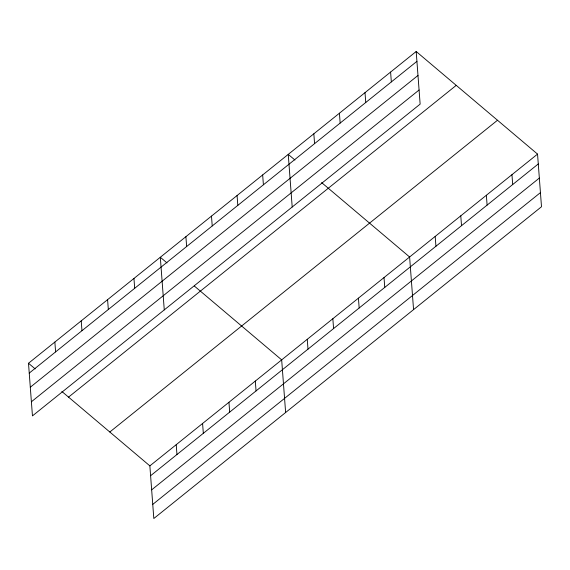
<?xml version="1.0" encoding="UTF-8"?>
<svg xmlns="http://www.w3.org/2000/svg" width="570" height="570" viewBox="0 0 570 570"><rect width="100%" height="100%" fill="white"/><g stroke="black" fill="none" stroke-linecap="round" stroke-linejoin="round"><path stroke-width="0.85" d="M416.185 51.492L420.14 104.125L32.454 415.893L28.5 363.261L416.185 51.492L537.546 154.107L541.5 206.739L153.815 518.508L149.86 465.875L61.874 391.483M29.241 373.101L416.926 61.339M30.303 387.222L417.988 75.454M31.393 401.772L419.078 90.003M68.55 397.126L456.235 85.358M109.811 432.01L497.496 120.249M149.86 465.875L537.546 154.107M150.594 475.722L538.279 163.953M151.656 489.837L539.341 178.075M152.753 504.386L540.438 192.617M294.925 160.02L288.249 154.377L292.203 207.01M321.623 182.599L409.609 256.992L413.564 309.624M166.989 262.905L160.312 257.262L164.267 309.888M194.356 286.047L281.673 359.877L285.627 412.502M28.5 363.261L35.176 368.904M511.953 174.684L512.694 184.53M486.367 195.261L487.108 205.107M460.781 215.838L461.522 225.684M435.195 236.415L435.936 246.261M390.6 72.069L391.341 81.909M384.016 277.569L384.757 287.408M365.014 92.646L365.748 102.486M358.43 298.146L359.171 307.985M339.421 113.223L340.162 123.063M332.844 318.723L333.585 328.562M313.835 133.8L314.576 143.64M307.259 339.3L308 349.139M262.663 174.954L263.404 184.794M255.31 381.074L256.051 390.92M237.077 195.531L237.818 205.371M228.948 402.278L229.689 412.117M211.484 216.108L212.225 225.948M202.585 423.474L203.326 433.321M185.898 236.685L186.639 246.525M176.223 444.678L176.957 454.518M133.95 278.459L134.691 288.299M107.588 299.663L108.328 309.503M81.225 320.86L81.966 330.7M54.863 342.064L55.604 351.904"/></g></svg>
